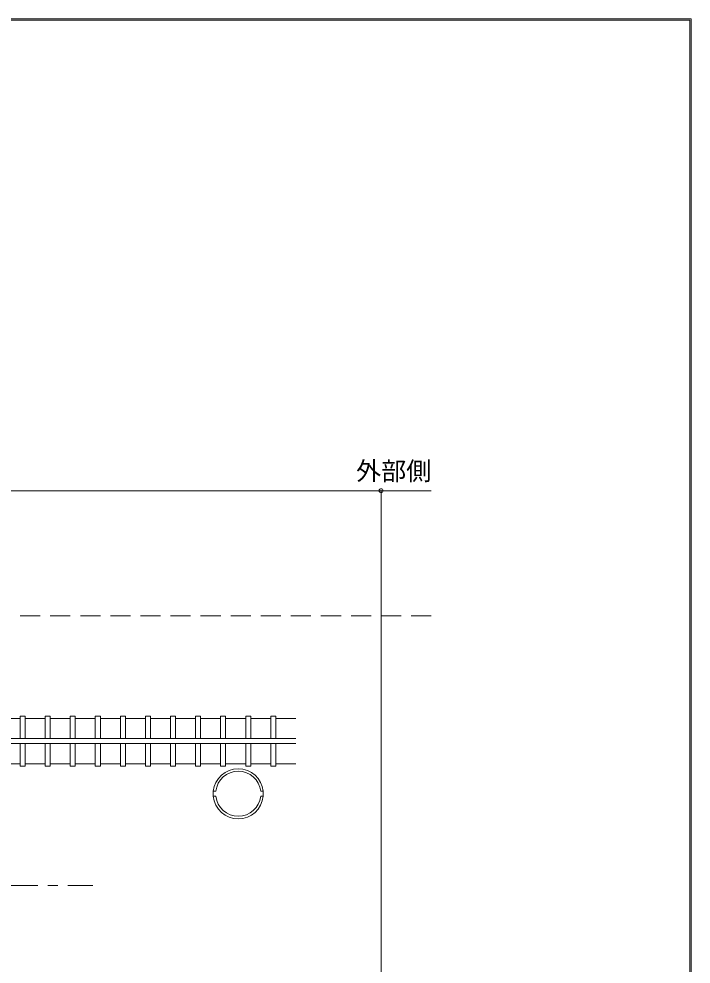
# Model space of a CAD drawing. Units: millimetres at full size, sheet at 1:2; details may follow other scales. Extents: x -891 to 891, y -194 to 194.
# Drawn here: x 756.8 to 890.8, y 5.5 to 194.2 of the extents above; entities that cross this region are included whole.
import ezdxf
from ezdxf.enums import TextEntityAlignment as Align

# ---------------------------------------------------------------- set-up
doc = ezdxf.new("R2010")
doc.units = ezdxf.units.MM
doc.header["$LTSCALE"] = 2
doc.header["$PDMODE"] = 32
doc.header["$PDSIZE"] = 0.8
doc.linetypes.add('CHAIN2', pattern=[12, 9, -1, 1, -1])
doc.linetypes.add('DASHED2', pattern=[3, 2, -1])
doc.layers.add('0-0_', color=7, linetype='Continuous', lineweight=9)
doc.layers.add('1-0_', color=5, linetype='Continuous', lineweight=9)
doc.styles.add('ＭＳ ゴシック', font='')
doc.styles.get('ＭＳ ゴシック').set_extended_font_data('MS Gothic')

msp = doc.modelspace()

# ---------------------------------------------------------------- linework, layer by layer
at = {"layer": '0-0_'}
for p, q in [((330.56, 193.9), (890.56, 193.9)), ((890.84, -194.18), (890.84, 194.18))]:
    msp.add_line(p, q, dxfattribs=at)
for points in [[(890.84, 194.18), (330.28, 194.18), (330.28, -194.18)], [(890.56, 193.9), (890.56, -193.9), (330.56, -193.9)]]:
    msp.add_lwpolyline(points, dxfattribs=at)
at = {"layer": '1-0_', "color": 7}
msp.add_line((829.01, 100), (829.01, -100), dxfattribs=at)
at = {"layer": '1-0_', "color": 7, "linetype": 'DASHED2'}
msp.add_line((839.01, 75), (382.11, 75), dxfattribs=at)
at = {"layer": '1-0_'}
for p, q in [((756.998, 55), (756.998, 50.5)), ((757.997, 55), (756.998, 55)), ((757.997, 55), (757.997, 50.5)), ((761.997, 55), (761.997, 50.5)), ((762.997, 55), (761.997, 55)), ((762.997, 55), (762.997, 50.5)), ((767.997, 55), (766.997, 55)), ((766.997, 55), (766.997, 50.5)), ((767.997, 55), (767.997, 50.5)), ((772.997, 55), (771.997, 55)), ((771.997, 55), (771.997, 50.5)), ((772.997, 55), (772.997, 50.5)), ((776.997, 55), (776.997, 50.5)), ((777.997, 55), (776.997, 55)), ((777.997, 55), (777.997, 50.5)), ((782.997, 55), (781.997, 55)), ((781.997, 55), (781.997, 50.5)), ((782.997, 55), (782.997, 50.5)), ((786.997, 55), (786.997, 50.5)), ((787.997, 55), (786.997, 55)), ((787.997, 55), (787.997, 50.5)), ((792.997, 55), (791.997, 55)), ((791.997, 55), (791.997, 50.5)), ((792.997, 55), (792.997, 50.5)), ((796.997, 55), (796.997, 50.5)), ((797.997, 55), (796.997, 55)), ((797.997, 55), (797.997, 50.5)), ((802.997, 55), (801.997, 55)), ((801.997, 55), (801.997, 50.5)), ((802.997, 55), (802.997, 50.5)), ((806.997, 55), (806.997, 50.5)), ((807.997, 55), (806.997, 55)), ((807.997, 55), (807.997, 50.5)), ((744.01, 50.5), (811.997, 50.5)), ((744.01, 49.5), (811.997, 49.5)), ((756.998, 45), (756.998, 49.5)), ((757.997, 45), (757.997, 49.5)), ((761.997, 45), (761.997, 49.5)), ((762.997, 45), (762.997, 49.5)), ((766.997, 45), (766.997, 49.5)), ((767.997, 45), (767.997, 49.5)), ((771.997, 45), (771.997, 49.5)), ((772.997, 45), (772.997, 49.5)), ((776.997, 45), (776.997, 49.5)), ((777.997, 45), (777.997, 49.5)), ((781.997, 45), (781.997, 49.5)), ((782.997, 45), (782.997, 49.5)), ((786.997, 45), (786.997, 49.5)), ((787.997, 45), (787.997, 49.5)), ((791.997, 45), (791.997, 49.5)), ((792.997, 45), (792.997, 49.5)), ((796.997, 45), (796.997, 49.5)), ((797.997, 45), (797.997, 49.5)), ((801.997, 45), (801.997, 49.5)), ((802.997, 45), (802.997, 49.5)), ((806.997, 45), (806.997, 49.5)), ((807.997, 45), (807.997, 49.5)), ((756.998, 45), (757.997, 45)), ((761.997, 45), (762.997, 45)), ((766.997, 45), (767.997, 45)), ((771.997, 45), (772.997, 45)), ((776.997, 45), (777.997, 45)), ((781.997, 45), (782.997, 45)), ((786.997, 45), (787.997, 45)), ((791.997, 45), (792.997, 45)), ((796.997, 45), (797.997, 45)), ((801.997, 45), (802.997, 45)), ((806.997, 45), (807.997, 45))]:
    msp.add_line(p, q, dxfattribs=at)
at = {"layer": '1-0_', "color": 4}
for p, q in [((752.998, 54.5), (756.998, 54.5)), ((757.997, 54.5), (761.997, 54.5)), ((762.997, 54.5), (766.997, 54.5)), ((767.997, 54.5), (771.997, 54.5)), ((772.997, 54.5), (776.997, 54.5)), ((777.997, 54.5), (781.997, 54.5)), ((782.997, 54.5), (786.997, 54.5)), ((787.997, 54.5), (791.997, 54.5)), ((792.997, 54.5), (796.997, 54.5)), ((797.997, 54.5), (801.997, 54.5)), ((802.997, 54.5), (806.997, 54.5)), ((807.997, 54.5), (811.997, 54.5)), ((752.998, 45.5), (756.998, 45.5)), ((757.997, 45.5), (761.997, 45.5)), ((762.997, 45.5), (766.997, 45.5)), ((767.997, 45.5), (771.997, 45.5)), ((772.997, 45.5), (776.997, 45.5)), ((777.997, 45.5), (781.997, 45.5)), ((782.997, 45.5), (786.997, 45.5)), ((787.997, 45.5), (791.997, 45.5)), ((792.997, 45.5), (796.997, 45.5)), ((797.997, 45.5), (801.997, 45.5)), ((802.997, 45.5), (806.997, 45.5)), ((807.997, 45.5), (811.997, 45.5))]:
    msp.add_line(p, q, dxfattribs=at)
at = {"layer": '1-0_', "color": 3}
for p, q in [((795.533, 40), (796.038, 40)), ((805.487, 40), (804.982, 40)), ((795.533, 39), (796.038, 39)), ((805.487, 39), (804.982, 39))]:
    msp.add_line(p, q, dxfattribs=at)
at = {"layer": '1-0_', "color": 6, "linetype": 'CHAIN2'}
msp.add_line((550.51, 21.213), (771.51, 21.213), dxfattribs=at)
at = {"layer": '1-0_', "color": 7}
msp.add_lwpolyline([(839.01, 100), (555.51, 100), (553.01, 75)], dxfattribs=at)
at = {"layer": '1-0_', "color": 4}
for start, end in [(5.7392, 174.26079), (185.7392, 354.26079)]:
    msp.add_arc((800.51, 39.5), 5, start, end, dxfattribs=at)
at = {"layer": '1-0_', "color": 3}
for centre, radius, start, end in [((800.51, 39.5), 4.5, 6.37939, 173.62061), ((801.01, 39.5), 5.5, 174.78407, 185.21593), ((800.01, 39.5), 5.5, 354.78407, 5.21593), ((800.51, 39.5), 4.5, 186.37939, 353.62062)]:
    msp.add_arc(centre, radius, start, end, dxfattribs=at)
at = {"layer": '1-0_', "color": 7}
msp.add_point((829.01, 100), dxfattribs=at)

# ---------------------------------------------------------------- texts
at = {"layer": '1-0_', "color": 7, "style": 'ＭＳ ゴシック'}
msp.add_text('外部側', height=3.666, dxfattribs=at).set_placement((824.01, 101), align=Align.BOTTOM_LEFT)

doc.saveas('drawing.dxf')
